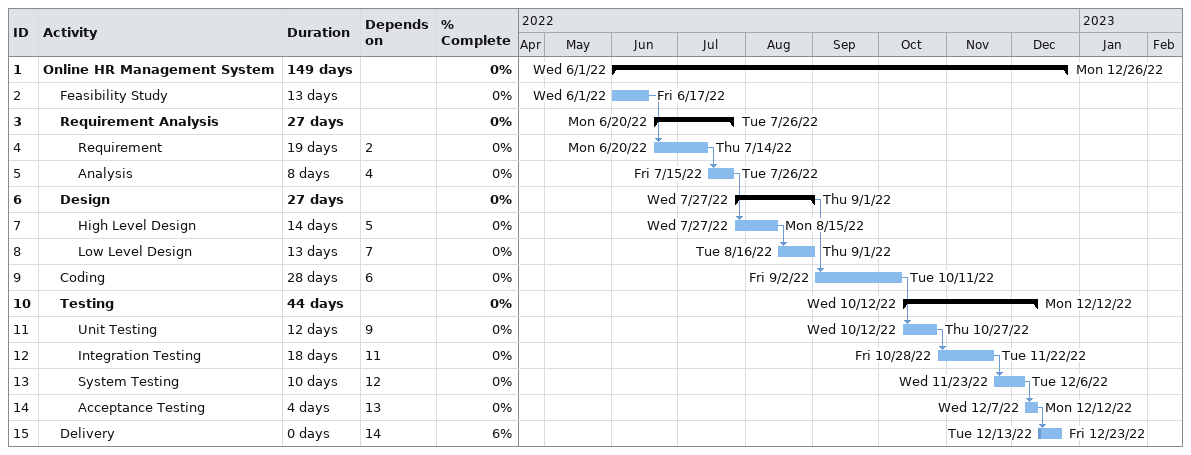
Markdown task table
| ID | Level | Task | Duration | Start | Finish | Predecessors | % complete |
|---|---|---|---|---|---|---|---|
| 1 | 1 | **Online HR Management System** | 149d | 2022-06-01 | 2022-12-26 |  | 0 |
| 2 | 2 | Feasibility Study | 13d | 2022-06-01 | 2022-06-17 |  | 0 |
| 3 | 2 | **Requirement Analysis** | 27d | 2022-06-20 | 2022-07-26 |  | 0 |
| 4 | 3 | Requirement | 19d | 2022-06-20 | 2022-07-14 | 2 | 0 |
| 5 | 3 | Analysis | 8d | 2022-07-15 | 2022-07-26 | 4 | 0 |
| 6 | 2 | **Design** | 27d | 2022-07-27 | 2022-09-01 |  | 0 |
| 7 | 3 | High Level Design | 14d | 2022-07-27 | 2022-08-15 | 5 | 0 |
| 8 | 3 | Low Level Design | 13d | 2022-08-16 | 2022-09-01 | 7 | 0 |
| 9 | 2 | Coding | 28d | 2022-09-02 | 2022-10-11 | 6 | 0 |
| 10 | 2 | **Testing** | 44d | 2022-10-12 | 2022-12-12 |  | 0 |
| 11 | 3 | Unit Testing | 12d | 2022-10-12 | 2022-10-27 | 9 | 0 |
| 12 | 3 | Integration Testing | 18d | 2022-10-28 | 2022-11-22 | 11 | 0 |
| 13 | 3 | System Testing | 10d | 2022-11-23 | 2022-12-06 | 12 | 0 |
| 14 | 3 | Acceptance Testing | 4d | 2022-12-07 | 2022-12-12 | 13 | 0 |
| 15 | 2 | Delivery | 0d | 2022-12-13 | 2022-12-23 | 14 | 6 |
